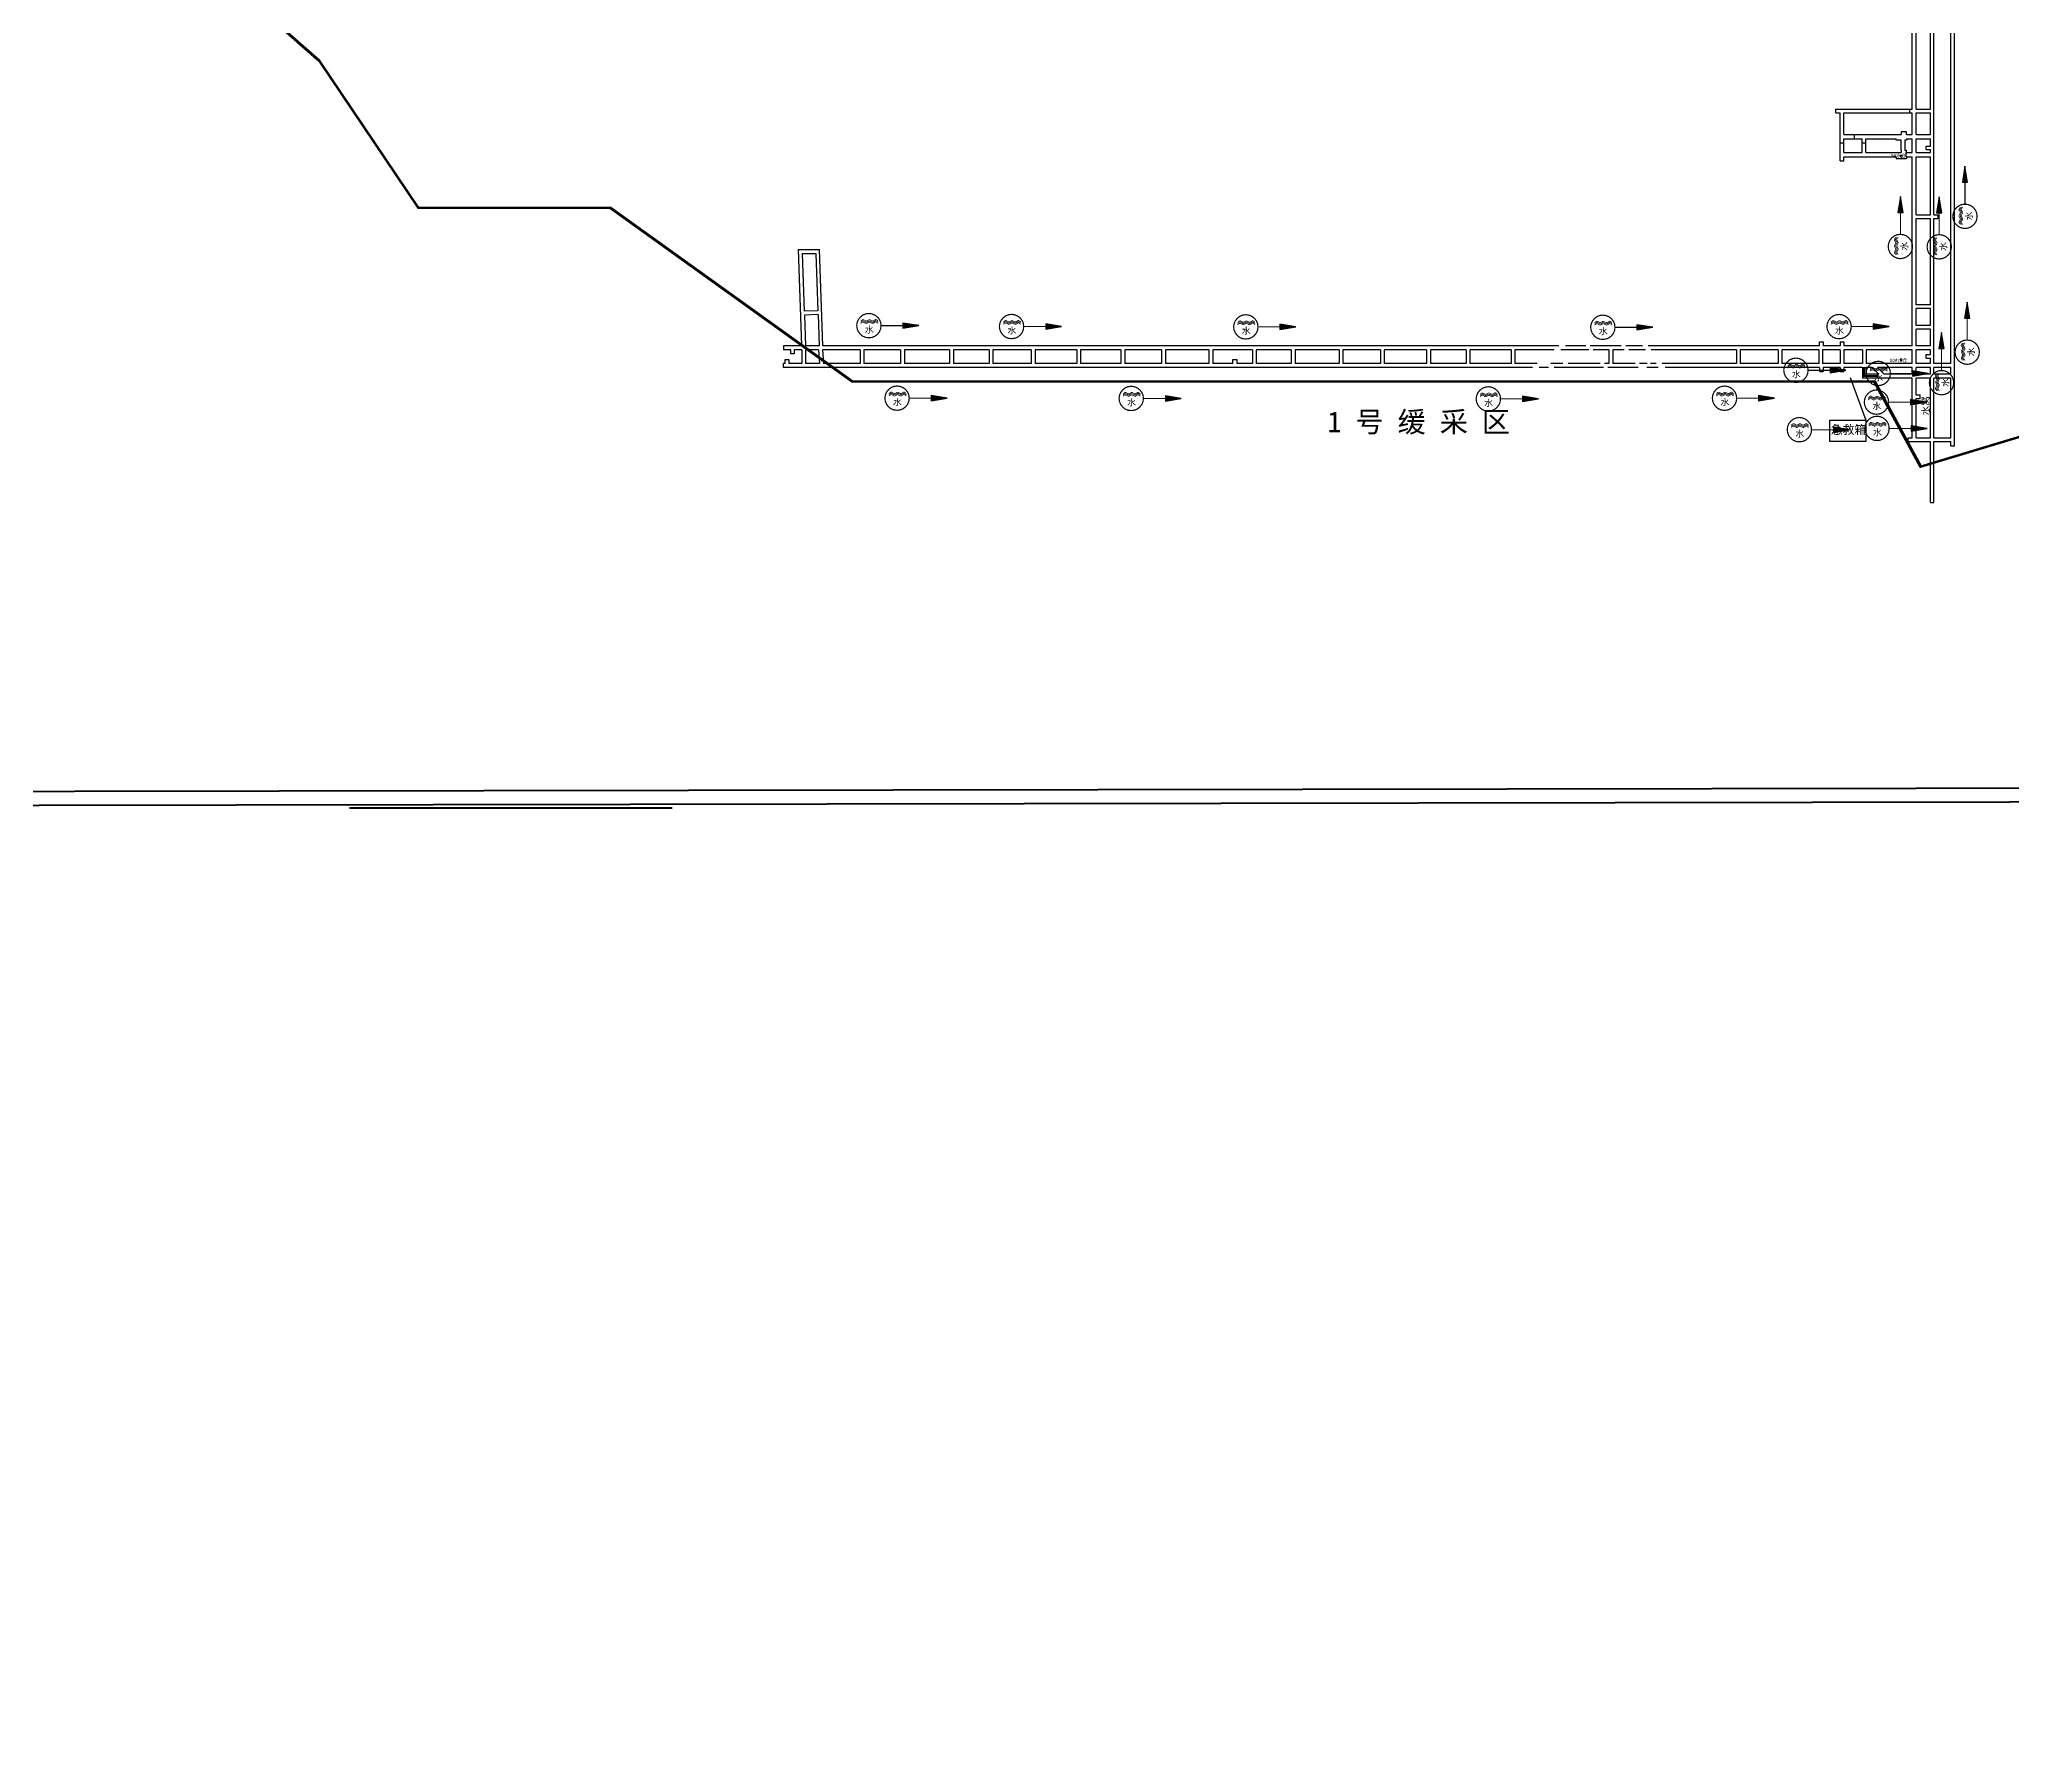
# Model space of a CAD drawing. Header units: millimetres. Extents: x 37468544 to 37497214, y 4323540 to 4346451.
# Drawn here: x 37472449 to 37475321, y 4338007 to 4340499 of the extents above; entities that cross this region are included whole.
import ezdxf

# ---------------------------------------------------------------- set-up
doc = ezdxf.new("R2010")
doc.units = ezdxf.units.MM
for name, color, linetype, lineweight in [('0-52煤可采区范围', 150, 'Continuous', 30), ('0-52煤缓采区范围', 150, 'Continuous', 30), ('0-井田边界', 7, 'Continuous', 9), ('2-52煤巷道', 150, 'Continuous', 30), ('3-水仓', 4, 'Continuous', 30)]:
    doc.layers.add(name, color=color, linetype=linetype, lineweight=lineweight)
doc.layers.add('避灾路线图', color=7, linetype='Continuous')
doc.styles.get("Standard").update_dxf_attribs({"font": 'simhei.ttf'})
doc.linetypes.add('井田边界线', pattern='A,20,-4.5,[1,井田边界线,S=1,R=0,X=0,Y=0],-4.5,20', length=49)

# ---------------------------------------------------------------- blocks, each defined once
blk = doc.blocks.new('333')
at = {"layer": '避灾路线图'}
blk.add_hatch(color=7, dxfattribs=at).paths.add_polyline_path([(29, -1.3), (29, -6.1), (43.5, -3.7)])
at = {"color": 4, "linetype": 'Continuous', "true_color": 0x00ffff}
for points, const_width in [([(9, -3.7), (8.7, -0.8), (7.6, 1.8), (5.8, 4.1), (3.5, 5.9), (0.8, 7), (-2, 7.4), (-4.9, 7), (-7.6, 5.9), (-9.8, 4.1), (-11.6, 1.8), (-12.7, -0.8), (-13.1, -3.7), (-12.7, -6.5), (-11.6, -9.2), (-9.8, -11.5), (-7.6, -13.3), (-4.9, -14.4), (-2, -14.7), (0.8, -14.4), (3.5, -13.3), (5.8, -11.5), (7.6, -9.2), (8.7, -6.5), (9, -3.7)], 1.11), ([(-9.5, 0.5), (-9, 0.9), (-8.7, 1.1), (-8.5, 1.3), (-8.3, 1.4), (-8.2, 1.5), (-8.1, 1.5), (-8, 1.6), (-7.9, 1.6), (-7.9, 1.7), (-7.8, 1.7), (-7.7, 1.7), (-7.7, 1.7), (-7.6, 1.8), (-7.6, 1.8), (-7.5, 1.8), (-7.5, 1.8), (-7.5, 1.8), (-7.4, 1.8), (-7.3, 1.8), (-7.3, 1.8), (-7.2, 1.8), (-7.2, 1.8), (-7.1, 1.8), (-7.1, 1.7), (-7, 1.7), (-6.9, 1.7), (-6.7, 1.6), (-6.5, 1.5), (-6.3, 1.4), (-5.9, 1.2), (-5.5, 1), (-5.3, 0.9), (-5.2, 0.8), (-5.1, 0.7), (-5, 0.7), (-4.9, 0.6), (-4.8, 0.6), (-4.7, 0.6), (-4.7, 0.6), (-4.6, 0.6), (-4.6, 0.5), (-4.4, 0.5), (-4.4, 0.5), (-4.3, 0.5), (-4.3, 0.5), (-4.3, 0.5), (-4.2, 0.5), (-4.2, 0.6), (-4.1, 0.6), (-4, 0.6), (-4, 0.6), (-3.9, 0.7), (-3.7, 0.7), (-3.5, 0.8), (-3.4, 0.9), (-2.7, 1.3), (-2.5, 1.4), (-2.3, 1.5), (-2.2, 1.6), (-2.2, 1.6), (-2.1, 1.6), (-2, 1.7), (-1.9, 1.7), (-1.9, 1.7), (-1.9, 1.7), (-1.8, 1.7), (-1.8, 1.7), (-1.7, 1.7), (-1.7, 1.7), (-1.6, 1.7), (-1.6, 1.7), (-1.5, 1.7), (-1.5, 1.7), (-1.4, 1.7), (-1.4, 1.7), (-1.3, 1.7), (-1.2, 1.7), (-1.1, 1.6), (-1, 1.6), (-0.8, 1.5), (-0.6, 1.4), (-0.4, 1.3), (0, 1.1), (0.4, 0.9), (0.6, 0.8), (0.8, 0.7), (0.9, 0.7), (1, 0.6), (1.1, 0.6), (1.2, 0.6), (1.2, 0.6), (1.3, 0.6), (1.3, 0.5), (1.4, 0.5), (1.4, 0.5), (1.5, 0.5), (1.6, 0.5), (1.6, 0.5), (1.7, 0.5), (1.7, 0.5), (1.7, 0.5), (1.8, 0.6), (1.8, 0.6), (1.9, 0.6), (2, 0.6), (2, 0.7), (2.1, 0.7), (2.3, 0.8), (2.4, 0.9), (2.6, 1), (2.9, 1.2), (3.2, 1.4), (3.4, 1.6), (3.6, 1.6), (3.6, 1.7), (3.7, 1.7), (3.8, 1.8), (3.9, 1.8), (3.9, 1.8), (4, 1.8), (4, 1.8), (4, 1.8), (4.1, 1.9), (4.2, 1.9), (4.3, 1.9), (4.3, 1.9), (4.3, 1.9), (4.4, 1.8), (4.4, 1.8), (4.5, 1.8), (4.5, 1.8), (4.6, 1.8), (4.7, 1.7), (4.7, 1.7), (4.9, 1.6), (5, 1.5), (5.3, 1.4), (5.5, 1.2), (5.8, 0.9), (6.4, 0.5)], 0.664), ([(-9.5, -0.6), (-9, -0.2), (-8.7, 0), (-8.5, 0.2), (-8.3, 0.3), (-8.2, 0.4), (-8.1, 0.4), (-8, 0.5), (-7.9, 0.5), (-7.9, 0.5), (-7.8, 0.6), (-7.7, 0.6), (-7.7, 0.6), (-7.6, 0.7), (-7.6, 0.7), (-7.5, 0.7), (-7.5, 0.7), (-7.5, 0.7), (-7.4, 0.7), (-7.3, 0.7), (-7.3, 0.7), (-7.2, 0.7), (-7.2, 0.7), (-7.1, 0.7), (-7.1, 0.6), (-7, 0.6), (-6.9, 0.6), (-6.7, 0.5), (-6.5, 0.4), (-6.3, 0.3), (-5.9, 0.1), (-5.5, -0.1), (-5.3, -0.3), (-5.2, -0.3), (-5.1, -0.4), (-5, -0.4), (-4.9, -0.5), (-4.8, -0.5), (-4.7, -0.5), (-4.7, -0.5), (-4.6, -0.6), (-4.6, -0.6), (-4.4, -0.6), (-4.4, -0.6), (-4.3, -0.6), (-4.3, -0.6), (-4.3, -0.6), (-4.2, -0.6), (-4.2, -0.6), (-4.1, -0.5), (-4, -0.5), (-4, -0.5), (-3.9, -0.4), (-3.7, -0.4), (-3.5, -0.3), (-3.4, -0.2), (-2.7, 0.2), (-2.5, 0.3), (-2.3, 0.4), (-2.2, 0.4), (-2.2, 0.5), (-2.1, 0.5), (-2, 0.6), (-1.9, 0.6), (-1.9, 0.6), (-1.9, 0.6), (-1.8, 0.6), (-1.8, 0.6), (-1.7, 0.6), (-1.7, 0.6), (-1.6, 0.6), (-1.6, 0.6), (-1.5, 0.6), (-1.5, 0.6), (-1.4, 0.6), (-1.4, 0.6), (-1.3, 0.6), (-1.2, 0.6), (-1.1, 0.5), (-1, 0.5), (-0.8, 0.4), (-0.6, 0.3), (-0.4, 0.2), (0, 0), (0.4, -0.2), (0.6, -0.3), (0.8, -0.4), (0.9, -0.4), (1, -0.5), (1.1, -0.5), (1.2, -0.5), (1.2, -0.5), (1.3, -0.6), (1.3, -0.6), (1.4, -0.6), (1.4, -0.6), (1.5, -0.6), (1.6, -0.6), (1.6, -0.6), (1.7, -0.6), (1.7, -0.6), (1.7, -0.6), (1.8, -0.5), (1.8, -0.5), (1.9, -0.5), (2, -0.5), (2, -0.4), (2.1, -0.4), (2.3, -0.3), (2.4, -0.2), (2.6, -0.1), (2.9, 0.1), (3.2, 0.3), (3.4, 0.4), (3.6, 0.5), (3.6, 0.6), (3.7, 0.6), (3.8, 0.7), (3.9, 0.7), (3.9, 0.7), (4, 0.7), (4, 0.7), (4, 0.7), (4.1, 0.8), (4.2, 0.8), (4.3, 0.8), (4.3, 0.8), (4.3, 0.7), (4.4, 0.7), (4.4, 0.7), (4.5, 0.7), (4.5, 0.7), (4.6, 0.7), (4.7, 0.6), (4.7, 0.6), (4.9, 0.5), (5, 0.4), (5.3, 0.3), (5.5, 0), (5.8, -0.2), (6.4, -0.6)], 0.664), ([(-9.5, -1.7), (-9, -1.3), (-8.7, -1.1), (-8.5, -0.9), (-8.3, -0.8), (-8.2, -0.7), (-8.1, -0.7), (-8, -0.6), (-7.9, -0.6), (-7.9, -0.6), (-7.8, -0.5), (-7.7, -0.5), (-7.7, -0.5), (-7.6, -0.4), (-7.6, -0.4), (-7.5, -0.4), (-7.5, -0.4), (-7.5, -0.4), (-7.4, -0.4), (-7.3, -0.4), (-7.3, -0.4), (-7.2, -0.4), (-7.2, -0.4), (-7.1, -0.4), (-7.1, -0.5), (-7, -0.5), (-6.9, -0.5), (-6.7, -0.6), (-6.5, -0.7), (-6.3, -0.8), (-5.9, -1), (-5.5, -1.3), (-5.3, -1.4), (-5.2, -1.5), (-5.1, -1.5), (-5, -1.5), (-4.9, -1.6), (-4.8, -1.6), (-4.7, -1.6), (-4.7, -1.6), (-4.6, -1.7), (-4.6, -1.7), (-4.4, -1.7), (-4.4, -1.7), (-4.3, -1.7), (-4.3, -1.7), (-4.3, -1.7), (-4.2, -1.7), (-4.2, -1.7), (-4.1, -1.6), (-4, -1.6), (-4, -1.6), (-3.9, -1.6), (-3.7, -1.5), (-3.5, -1.4), (-3.4, -1.3), (-2.7, -0.9), (-2.5, -0.8), (-2.3, -0.7), (-2.2, -0.7), (-2.2, -0.6), (-2.1, -0.6), (-2, -0.6), (-1.9, -0.5), (-1.9, -0.5), (-1.9, -0.5), (-1.8, -0.5), (-1.8, -0.5), (-1.7, -0.5), (-1.7, -0.5), (-1.6, -0.5), (-1.6, -0.5), (-1.5, -0.5), (-1.5, -0.5), (-1.4, -0.5), (-1.4, -0.5), (-1.3, -0.5), (-1.2, -0.5), (-1.1, -0.6), (-1, -0.6), (-0.8, -0.7), (-0.6, -0.8), (-0.4, -0.9), (0, -1.1), (0.4, -1.3), (0.6, -1.4), (0.8, -1.5), (0.9, -1.5), (1, -1.6), (1.1, -1.6), (1.2, -1.6), (1.2, -1.6), (1.3, -1.7), (1.3, -1.7), (1.4, -1.7), (1.4, -1.7), (1.5, -1.7), (1.6, -1.7), (1.6, -1.7), (1.7, -1.7), (1.7, -1.7), (1.7, -1.7), (1.8, -1.7), (1.8, -1.6), (1.9, -1.6), (2, -1.6), (2, -1.5), (2.1, -1.5), (2.3, -1.4), (2.4, -1.3), (2.6, -1.2), (2.9, -1), (3.2, -0.8), (3.4, -0.7), (3.6, -0.6), (3.6, -0.5), (3.7, -0.5), (3.8, -0.4), (3.9, -0.4), (3.9, -0.4), (4, -0.4), (4, -0.4), (4, -0.4), (4.1, -0.3), (4.2, -0.3), (4.3, -0.3), (4.3, -0.4), (4.3, -0.4), (4.4, -0.4), (4.4, -0.4), (4.5, -0.4), (4.5, -0.4), (4.6, -0.4), (4.7, -0.5), (4.7, -0.5), (4.9, -0.6), (5, -0.7), (5.3, -0.9), (5.5, -1.1), (5.8, -1.3), (6.4, -1.7)], 0.664)]:
    blk.add_lwpolyline(points, dxfattribs=dict(at, const_width=const_width))
at = {"layer": '避灾路线图', "color": 7, "linetype": 'Continuous', "const_width": 0.972}
blk.add_lwpolyline([(9, -3.7), (29, -3.7)], dxfattribs=at)
at = {"layer": '避灾路线图', "color": 7, "linetype": 'Continuous'}
blk.add_lwpolyline([(29, -1.3), (29, -6.1), (43.5, -3.7), (29, -1.3)], dxfattribs=at)
at = {"layer": '避灾路线图', "color": 7, "linetype": 'ByBlock', "lineweight": -3, "insert": (-5.8, -4.4), "char_height": 5.838, "width": 19.599, "attachment_point": 1}
blk.add_mtext('{\\fSimSun|b1|i0|c134|p2;\\C4;水}', dxfattribs=at)

msp = doc.modelspace()

# ---------------------------------------------------------------- linework, layer by layer
at = {"layer": '0-52煤可采区范围', "color": 3, "lineweight": 50}
msp.add_lwpolyline([(37472535.3, 4340750.4), (37472856.6, 4340468), (37473000.5, 4340253.9), (37473280.1, 4340253.9), (37473632.3, 4340001), (37475120.4, 4340001), (37475187.6, 4339877.3), (37475796.5, 4340061), (37476372.3, 4340062), (37476373.4, 4339411.6), (37477009.7, 4339412.7), (37477009.5, 4341286.6)], dxfattribs=at)
at = {"layer": '0-52煤缓采区范围', "color": 2, "lineweight": 50, "ltscale": 5, "flags": 128}
msp.add_lwpolyline([(37472534.3, 4340749.9), (37472524, 4340961), (37472056.4, 4341148), (37471482.8, 4341148), (37471482.8, 4340697.4), (37470416.8, 4340697.4), (37470417, 4340839.2), (37469833.8, 4340839.2), (37469833.2, 4339935), (37468576, 4339934.7), (37468564.7, 4338007.3), (37470524.5, 4338013.8), (37470414.3, 4339401), (37476372.4, 4339410.7), (37476371.3, 4340061), (37475796.6, 4340060), (37475187.2, 4339876.1), (37475119.8, 4340000), (37473632, 4340000), (37473279.8, 4340252.9), (37473000, 4340252.9), (37472855.8, 4340467.3), (37472534.3, 4340750.1)], dxfattribs=at)
at = {"layer": '0-井田边界', "linetype": '井田边界线', "lineweight": 50, "ltscale": 10}
msp.add_line((37472900, 4339380), (37473370, 4339380), dxfattribs=at)
at = {"layer": '0-井田边界', "linetype": '井田边界线', "lineweight": 100, "ltscale": 10}
msp.add_lwpolyline([(37468589, 4346089), (37472502.4, 4346128.8), (37476000, 4346110), (37478955, 4345602), (37482200, 4339400), (37470440, 4339380), (37470545, 4338007.3)], dxfattribs=at)
at = {"layer": '2-52煤巷道', "color": 150, "lineweight": 30}
for p, q in [((37475206.6, 4340243.2), (37475206.6, 4340544.4)), ((37475075.4, 4340354), (37475102.2, 4340354)), ((37475090.4, 4340360.2), (37475090.4, 4340354)), ((37475107.6, 4340354), (37475151.8, 4340354)), ((37475166.8, 4340354), (37475174.9, 4340354)), ((37475180.6, 4340354), (37475200.4, 4340354)), ((37475180.6, 4340354), (37475201.4, 4340354)), ((37475195.4, 4340343.5), (37475201.4, 4340343.5)), ((37475195.4, 4340338.3), (37475195.4, 4340343.5)), ((37475195.4, 4340338.3), (37475201.4, 4340338.3)), ((37475201.4, 4340354), (37475201.4, 4340354)), ((37475180.6, 4340243.4), (37475201.4, 4340243.4)), ((37475180.6, 4340238.2), (37475201.4, 4340238.2)), ((37475206.6, 4340243.2), (37475212.6, 4340243.2)), ((37475206.6, 4340238), (37475212.6, 4340238)), ((37475212.6, 4340238), (37475212.6, 4340243.2)), ((37473553.4, 4340192.8), (37473584.5, 4340192.8)), ((37473559.2, 4340187.1), (37473579.1, 4340187.1)), ((37475195.4, 4340040), (37475201.4, 4340040)), ((37475195.4, 4340034.8), (37475195.4, 4340040)), ((37475195.4, 4340034.8), (37475201.4, 4340034.8)), ((37475180.6, 4339981.3), (37475186.6, 4339981.3)), ((37475180.6, 4339976.1), (37475186.6, 4339976.1)), ((37475186.6, 4339976.1), (37475186.6, 4339981.3)), ((37475168.9, 4339913.3), (37475201.4, 4339913.3)), ((37475180.6, 4339918.5), (37475201.4, 4339918.5)), ((37475206.6, 4339918.5), (37475231.4, 4339918.5)), ((37475206.6, 4339913.3), (37475231.4, 4339913.3)), ((37475231.4, 4339906.9), (37475236.6, 4339906.9)), ((37475201.4, 4339824.5), (37475206.6, 4339824.5))]:
    msp.add_line(p, q, dxfattribs=at)
for points in [[(37475236.6, 4339906.9), (37475236.6, 4342821)], [(37475174.9, 4340397.1), (37475174.9, 4340544.4)], [(37475201.4, 4340397.1), (37475201.4, 4340544.4)], [(37475231.4, 4340026.8), (37475231.4, 4340544.4)], [(37475180.6, 4340397.1), (37475180.6, 4340534.9)], [(37475064, 4340397.1), (37475174.9, 4340397.1)], [(37475064, 4340391.7), (37475064, 4340397.1)], [(37475064, 4340391.7), (37475070, 4340391.7)], [(37475070, 4340321.8), (37475070, 4340391.7)], [(37475075.4, 4340391.7), (37475174.9, 4340391.7)], [(37475075.4, 4340360.2), (37475075.4, 4340391.7)], [(37475170.9, 4340397.1), (37475170.9, 4340391.7)], [(37475174.9, 4340360.2), (37475174.9, 4340391.7)], [(37475180.6, 4340397.1), (37475201.4, 4340397.1)], [(37475180.6, 4340360.2), (37475180.6, 4340391.7)], [(37475180.6, 4340391.7), (37475201.4, 4340391.7)], [(37475201.4, 4340360.2), (37475201.4, 4340391.7)], [(37475166.8, 4340360.2), (37475166.8, 4340364.2), (37475166.8, 4340364.2), (37475158.8, 4340364.2), (37475158.8, 4340360.2)], [(37475070, 4340348), (37475075.4, 4340348)], [(37475075.4, 4340360.2), (37475158.8, 4340360.2)], [(37475075.4, 4340334), (37475075.4, 4340354)], [(37475102.2, 4340334), (37475102.2, 4340354)], [(37475102.2, 4340348), (37475107.6, 4340348)], [(37475107.6, 4340334), (37475107.6, 4340354)], [(37475158.8, 4340352), (37475151.8, 4340352), (37475151.8, 4340354)], [(37475158.8, 4340337.3), (37475158.8, 4340352)], [(37475158.8, 4340337.3), (37475158.8, 4340334)], [(37475166.8, 4340354), (37475166.8, 4340352), (37475164.2, 4340352)], [(37475164.2, 4340352), (37475164.2, 4340337.3)], [(37475164.2, 4340337.3), (37475166.8, 4340337.3)], [(37475166.8, 4340360.2), (37475174.9, 4340360.2)], [(37475166.8, 4340334), (37475166.8, 4340337.3)], [(37475174.9, 4340334), (37475174.9, 4340354)], [(37475180.6, 4340360.2), (37475200.4, 4340360.2)], [(37475180.6, 4340360.2), (37475201.4, 4340360.2)], [(37475180.6, 4340334), (37475180.6, 4340354)], [(37475201.4, 4340343.5), (37475201.4, 4340354)], [(37475201.4, 4340334), (37475201.4, 4340338.3)], [(37475070, 4340321.8), (37475075.4, 4340321.8)], [(37475075.4, 4340334), (37475102.2, 4340334)], [(37475075.4, 4340321.8), (37475075.4, 4340327.8)], [(37475075.4, 4340327.8), (37475151.8, 4340327.8)], [(37475107.6, 4340334), (37475158.8, 4340334)], [(37475166.8, 4340327.8), (37475166.8, 4340325.1), (37475151.8, 4340325.1)], [(37475151.8, 4340327.8), (37475151.8, 4340325.1)], [(37475165.9, 4340334), (37475165.9, 4340327.8)], [(37475166.8, 4340334), (37475174.9, 4340334)], [(37475166.8, 4340327.8), (37475174.9, 4340327.8)], [(37475174.9, 4340052.4), (37475174.9, 4340327.8)], [(37475180.6, 4340334), (37475201.4, 4340334)], [(37475180.6, 4340243.4), (37475180.6, 4340327.8)], [(37475180.6, 4340327.8), (37475201.4, 4340327.8)], [(37475201.4, 4340243.4), (37475201.4, 4340327.8)], [(37475180.6, 4340112.4), (37475180.6, 4340238.2)], [(37475201.4, 4340112.4), (37475201.4, 4340238.2)], [(37475206.6, 4340026.8), (37475206.6, 4340238)], [(37473553.4, 4340192.8), (37473558.3, 4340052.4)], [(37474660.6, 4340052.4), (37473589.4, 4340052.4), (37473584.5, 4340192.8)], [(37473559.2, 4340187.1), (37473562.1, 4340102.9)], [(37473579.1, 4340187.1), (37473582, 4340103.6)], [(37475201.4, 4340112.4), (37475180.6, 4340112.4)], [(37475180.6, 4340082.4), (37475180.6, 4340106.8)], [(37475201.4, 4340106.8), (37475180.6, 4340106.8)], [(37475201.4, 4340082.4), (37475201.4, 4340106.8)], [(37473582, 4340103.6), (37473562.1, 4340102.9)], [(37473582.2, 4340098), (37473562.3, 4340097.3)], [(37473562.3, 4340097.3), (37473563.9, 4340052.4)], [(37473582.2, 4340098), (37473583.8, 4340052.4)], [(37475201.4, 4340082.4), (37475180.6, 4340082.4)], [(37475180.6, 4340052.4), (37475180.6, 4340076.8)], [(37475201.4, 4340076.8), (37475180.6, 4340076.8)], [(37475201.4, 4340052.4), (37475201.4, 4340076.8)], [(37473558.3, 4340052.4), (37473531.9, 4340052.4)], [(37473531.9, 4340052.4), (37473531.9, 4340046.8)], [(37473583.8, 4340052.4), (37473563.9, 4340052.4)], [(37474699.7, 4340052.4), (37474670.3, 4340052.4)], [(37474751.5, 4340052.4), (37474706, 4340052.4)], [(37474782.2, 4340052.4), (37474758, 4340052.4)], [(37475040.2, 4340052.4), (37474790.8, 4340052.4)], [(37475040.2, 4340052.4), (37475040.2, 4340058.4), (37475045.4, 4340058.4), (37475045.4, 4340052.4)], [(37475070.2, 4340052.4), (37475045.4, 4340052.4)], [(37475070.2, 4340058.4), (37475070.2, 4340052.4)], [(37475070.2, 4340058.4), (37475075.4, 4340058.4)], [(37475075.4, 4340058.4), (37475075.4, 4340052.4)], [(37475174.9, 4340052.4), (37475075.4, 4340052.4)], [(37475176.5, 4340052.4), (37475176.5, 4340052.4)], [(37475201.4, 4340052.4), (37475180.6, 4340052.4)], [(37473542.5, 4340046.8), (37473531.9, 4340046.8)], [(37473534.6, 4340026.8), (37473532.1, 4340026.8)], [(37473532.1, 4340021.2), (37473532.1, 4340026.8)], [(37474622.1, 4340021.2), (37473532.1, 4340021.2)], [(37473534.6, 4340026.8), (37473534.6, 4340026.8), (37473534.6, 4340032.8)], [(37473534.6, 4340032.8), (37473539.6, 4340032.8), (37473539.6, 4340026.8)], [(37473558.5, 4340026.8), (37473539.6, 4340026.8)], [(37473547.5, 4340040.8), (37473542.5, 4340040.8), (37473542.5, 4340046.8)], [(37473558.5, 4340046.8), (37473547.5, 4340046.8)], [(37473547.5, 4340046.8), (37473547.5, 4340046.8), (37473547.5, 4340040.8)], [(37473558.5, 4340046.8), (37473558.5, 4340026.8)], [(37473582.9, 4340046.8), (37473564.1, 4340046.8)], [(37473564.1, 4340046.8), (37473564.1, 4340026.8)], [(37473584.5, 4340026.8), (37473564.1, 4340026.8)], [(37473582.9, 4340046.8), (37473584.5, 4340026.8)], [(37473643.4, 4340046.8), (37473588.6, 4340046.8)], [(37473588.6, 4340046.8), (37473590.1, 4340026.8)], [(37473643.4, 4340026.8), (37473590.1, 4340026.8)], [(37473643.4, 4340046.8), (37473643.4, 4340026.8)], [(37473702.4, 4340046.8), (37473649, 4340046.8)], [(37473649, 4340046.8), (37473649, 4340026.8)], [(37473702.4, 4340026.8), (37473649, 4340026.8)], [(37473702.4, 4340046.7), (37473702.4, 4340026.7)], [(37473773.8, 4340046.8), (37473708, 4340046.8)], [(37473708, 4340046.7), (37473708, 4340026.7)], [(37473773.8, 4340026.8), (37473708, 4340026.8)], [(37473773.8, 4340046.8), (37473773.8, 4340026.8)], [(37473831.2, 4340046.8), (37473779.4, 4340046.8)], [(37473779.4, 4340046.8), (37473779.4, 4340026.8)], [(37473831.2, 4340026.8), (37473779.4, 4340026.8)], [(37473831.2, 4340046.8), (37473831.2, 4340026.7)], [(37473892.7, 4340046.8), (37473836.8, 4340046.8)], [(37473836.8, 4340046.8), (37473836.8, 4340026.7)], [(37473892.7, 4340026.8), (37473836.8, 4340026.8)], [(37473892.7, 4340046.8), (37473892.7, 4340026.8)], [(37473958.8, 4340046.8), (37473898.3, 4340046.8)], [(37473898.3, 4340046.8), (37473898.3, 4340026.8)], [(37473958.8, 4340026.8), (37473898.3, 4340026.8)], [(37473958.8, 4340046.8), (37473958.8, 4340026.8)], [(37474023.1, 4340046.8), (37473964.4, 4340046.8)], [(37473964.4, 4340046.8), (37473964.4, 4340026.8)], [(37474023.1, 4340026.8), (37473964.4, 4340026.8)], [(37474023.1, 4340046.8), (37474023.1, 4340026.8)], [(37474082.3, 4340046.8), (37474028.7, 4340046.8)], [(37474028.7, 4340046.8), (37474028.7, 4340026.8)], [(37474082.3, 4340026.8), (37474028.7, 4340026.8)], [(37474082.3, 4340046.8), (37474082.3, 4340026.8)], [(37474151.1, 4340046.8), (37474087.9, 4340046.8)], [(37474087.9, 4340046.8), (37474087.9, 4340026.8)], [(37474151.1, 4340026.8), (37474087.9, 4340026.8)], [(37474151.1, 4340046.8), (37474151.1, 4340026.8)], [(37474214.6, 4340046.8), (37474156.7, 4340046.8)], [(37474156.7, 4340046.8), (37474156.7, 4340026.8)], [(37474186.2, 4340026.8), (37474156.7, 4340026.8)], [(37474186.2, 4340026.8), (37474186.2, 4340032.8), (37474191.7, 4340032.8), (37474191.7, 4340026.8)], [(37474214.6, 4340026.8), (37474191.7, 4340026.8)], [(37474214.6, 4340046.8), (37474214.6, 4340026.8)], [(37474271.2, 4340046.8), (37474220.2, 4340046.8)], [(37474220.2, 4340046.8), (37474220.2, 4340026.8)], [(37474271.2, 4340026.8), (37474220.2, 4340026.8)], [(37474271.2, 4340046.8), (37474271.2, 4340026.8)], [(37474340.8, 4340046.8), (37474276.8, 4340046.8)], [(37474276.8, 4340046.8), (37474276.8, 4340026.8)], [(37474340.8, 4340026.8), (37474276.8, 4340026.8)], [(37474340.8, 4340046.8), (37474340.8, 4340026.8)], [(37474400.8, 4340046.8), (37474346.4, 4340046.8)], [(37474346.4, 4340046.8), (37474346.4, 4340026.8)], [(37474400.8, 4340026.8), (37474346.4, 4340026.8)], [(37474400.8, 4340046.8), (37474400.8, 4340026.8)], [(37474406.4, 4340046.8), (37474406.4, 4340026.8)], [(37474468, 4340046.8), (37474406.4, 4340046.8)], [(37474468, 4340026.8), (37474406.4, 4340026.8)], [(37474468, 4340046.8), (37474468, 4340026.8)], [(37474525.5, 4340046.8), (37474473.6, 4340046.8)], [(37474473.6, 4340046.8), (37474473.6, 4340026.8)], [(37474525.5, 4340026.8), (37474473.6, 4340026.8)], [(37474525.5, 4340046.8), (37474525.5, 4340026.8)], [(37474591.1, 4340046.8), (37474531.1, 4340046.8)], [(37474531.1, 4340046.8), (37474531.1, 4340026.8)], [(37474591.1, 4340026.8), (37474531.1, 4340026.8)], [(37474591.1, 4340046.8), (37474591.1, 4340026.8)], [(37474653.7, 4340046.8), (37474596.7, 4340046.8)], [(37474596.7, 4340046.8), (37474596.7, 4340026.8)], [(37474629, 4340026.8), (37474596.7, 4340026.8)], [(37474645.7, 4340021.2), (37474631.8, 4340021.2)], [(37474666.3, 4340026.8), (37474649.1, 4340026.8)], [(37474725.5, 4340021.2), (37474653.8, 4340021.2)], [(37474704.4, 4340046.8), (37474663.3, 4340046.8)], [(37474720.9, 4340026.8), (37474674.1, 4340026.8)], [(37474716, 4340046.8), (37474710.6, 4340046.8)], [(37474733.6, 4340046.8), (37474716, 4340046.8)], [(37474733.6, 4340026.8), (37474727.1, 4340026.8)], [(37474776.1, 4340021.2), (37474731.7, 4340021.2)], [(37474733.6, 4340046.8), (37474733.6, 4340026.8)], [(37474755.9, 4340046.8), (37474739.2, 4340046.8)], [(37474739.2, 4340046.8), (37474739.2, 4340026.8)], [(37474771.7, 4340026.8), (37474739.2, 4340026.8)], [(37474786.6, 4340046.8), (37474762.4, 4340046.8)], [(37474789.3, 4340026.8), (37474778.2, 4340026.8)], [(37474805.1, 4340021.2), (37474788.6, 4340021.2)], [(37474802.3, 4340026.8), (37474793.8, 4340026.8)], [(37474919.1, 4340046.8), (37474795.2, 4340046.8)], [(37474919.1, 4340026.8), (37474810.8, 4340026.8)], [(37475040.2, 4340021.2), (37474815.5, 4340021.2)], [(37474919.1, 4340046.8), (37474919.1, 4340026.8)], [(37474979.7, 4340046.8), (37474924.7, 4340046.8)], [(37474924.7, 4340046.8), (37474924.7, 4340026.8)], [(37474979.7, 4340026.8), (37474924.7, 4340026.8)], [(37474979.7, 4340046.8), (37474979.7, 4340026.8)], [(37475039, 4340046.8), (37474985.3, 4340046.8)], [(37474985.3, 4340046.8), (37474985.3, 4340026.8)], [(37475039, 4340026.8), (37474985.3, 4340026.8)], [(37475039, 4340046.8), (37475039, 4340026.8)], [(37475040.2, 4340021.2), (37475040.2, 4340015.2)], [(37475070.2, 4340046.8), (37475044.6, 4340046.8)], [(37475044.6, 4340046.8), (37475044.6, 4340026.8)], [(37475070.2, 4340026.8), (37475044.6, 4340026.8)], [(37475070.2, 4340021.2), (37475045.4, 4340021.2)], [(37475045.4, 4340021.2), (37475045.4, 4340015.2)], [(37475070.2, 4340046.8), (37475070.2, 4340026.8)], [(37475070.2, 4340021.2), (37475070.2, 4340015.2)], [(37475102.8, 4340046.8), (37475075.4, 4340046.8)], [(37475075.4, 4340046.8), (37475075.4, 4340026.8)], [(37475102.8, 4340026.8), (37475075.4, 4340026.8)], [(37475102.8, 4340021.2), (37475075.4, 4340021.2)], [(37475075.4, 4340021.2), (37475075.4, 4340015.2)], [(37475102.8, 4340046.8), (37475102.8, 4340026.8)], [(37475102.8, 4340021.2), (37475102.8, 4340005.7)], [(37475102.8, 4340021.2), (37475108, 4340021.2)], [(37475174.9, 4340046.8), (37475108, 4340046.8)], [(37475108, 4340046.8), (37475108, 4340026.8)], [(37475174.9, 4340026.8), (37475108, 4340026.8)], [(37475116.6, 4340021.2), (37475108, 4340021.2)], [(37475108, 4340021.2), (37475108, 4340011.3)], [(37475126.5, 4340011.3), (37475116.6, 4340021.2)], [(37475174.9, 4340021.2), (37475124.5, 4340021.2)], [(37475134.4, 4340011.3), (37475124.5, 4340021.2)], [(37475174.9, 4340026.8), (37475174.9, 4340046.8)], [(37475174.9, 4340011.3), (37475174.9, 4340021.2)], [(37475178.6, 4340046.8), (37475178.6, 4340046.8)], [(37475180.6, 4340026.8), (37475180.6, 4340046.8)], [(37475201.4, 4340046.8), (37475180.6, 4340046.8)], [(37475201.4, 4340026.8), (37475180.6, 4340026.8)], [(37475180.6, 4340011.3), (37475180.6, 4340021.2)], [(37475201.4, 4340021.2), (37475180.6, 4340021.2)], [(37475201.4, 4340040), (37475201.4, 4340046.8)], [(37475201.4, 4340026.8), (37475201.4, 4340034.8)], [(37475201.4, 4340011.3), (37475201.4, 4340021.2)], [(37475231.4, 4340026.8), (37475206.6, 4340026.8)], [(37475206.6, 4340011.3), (37475206.6, 4340021.2)], [(37475231.4, 4340021.2), (37475206.6, 4340021.2)], [(37475231.4, 4340011.3), (37475231.4, 4340021.2)], [(37475040.2, 4340015.2), (37475040.2, 4340015.2), (37475045.4, 4340015.2)], [(37475070.2, 4340015.2), (37475075.4, 4340015.2)], [(37475174.9, 4340005.7), (37475102.8, 4340005.7)], [(37475126.5, 4340011.3), (37475108, 4340011.3)], [(37475124.1, 4340011.3), (37475124.1, 4340005.7)], [(37475174.9, 4340011.3), (37475134.4, 4340011.3)], [(37475174.9, 4339918.5), (37475174.9, 4340005.7)], [(37475201.4, 4340011.3), (37475180.6, 4340011.3)], [(37475180.6, 4339981.3), (37475180.6, 4340005.7)], [(37475201.4, 4340005.7), (37475180.6, 4340005.7)], [(37475201.4, 4339960.4), (37475201.4, 4340005.7)], [(37475231.4, 4340011.3), (37475206.6, 4340011.3)], [(37475206.6, 4339918.5), (37475206.6, 4340005.7)], [(37475231.4, 4340005.7), (37475206.6, 4340005.7)], [(37475231.4, 4339918.5), (37475231.4, 4340005.7)], [(37475180.6, 4339918.5), (37475180.6, 4339976.1)], [(37475201.4, 4339918.5), (37475201.4, 4339958.4)], [(37475168.9, 4339913.3), (37475168.9, 4339918.5)], [(37475168.9, 4339918.5), (37475174.9, 4339918.5)], [(37475201.4, 4339824.5), (37475201.4, 4339913.3)], [(37475206.6, 4339824.5), (37475206.6, 4339913.3)], [(37475231.4, 4339906.9), (37475231.4, 4339913.3)]]:
    msp.add_lwpolyline(points, dxfattribs=at)
at = {"layer": '3-水仓', "color": 110, "lineweight": 30}
for p, q in [((37475158.4, 4340327.9), (37475158.4, 4340330.4)), ((37475158.4, 4340330.4), (37475160.2, 4340330.4)), ((37475158.4, 4340327.9), (37475160.2, 4340327.9)), ((37475158.4, 4340031.4), (37475158.4, 4340033.9)), ((37475158.4, 4340033.9), (37475160.2, 4340033.9)), ((37475158.4, 4340031.4), (37475160.2, 4340031.4))]:
    msp.add_line(p, q, dxfattribs=at)
at = {"layer": '3-水仓', "color": 4, "const_width": 3}
for points in [[(37475105.5, 4340021.2), (37475105.5, 4340008.9)], [(37475102.8, 4340008.5), (37475123.9, 4340008.5)]]:
    msp.add_lwpolyline(points, dxfattribs=at)
at = {"layer": '3-水仓', "color": 30, "lineweight": 30}
for points in [[(37475200, 4339960.4), (37475201.4, 4339960.4)], [(37475200, 4339958.4), (37475200, 4339960.4)], [(37475200, 4339958.4), (37475201.4, 4339958.4)]]:
    msp.add_lwpolyline(points, dxfattribs=at)
at = {"layer": '避灾路线图', "color": 110}
msp.add_line((37475084.7, 4340006.5), (37475107.3, 4339944.6), dxfattribs=at)
msp.add_lwpolyline([(37475054.9, 4339944.6), (37475107.3, 4339944.6), (37475107.3, 4339913.5), (37475054.9, 4339913.5)], close=True, dxfattribs=at)

# ---------------------------------------------------------------- block references
at = {"layer": '避灾路线图', "color": 1, "linetype": 'ByBlock', "lineweight": 15, "ltscale": 20, "xscale": 1.6, "yscale": 1.6, "zscale": 1.6, "rotation": 90}
for p in [(37475245.9, 4340244.4), (37475151.9, 4340200.5), (37475208.5, 4340200), (37475249.2, 4340046.6), (37475211.8, 4340002.2)]:
    msp.add_blockref('333', p, dxfattribs=at)
at = {"layer": '避灾路线图', "color": 1, "linetype": 'ByBlock', "lineweight": 15, "ltscale": 20, "xscale": 1.6, "yscale": 1.6, "zscale": 1.6}
for p in [(37473659.5, 4340087.9), (37473867.2, 4340086.6), (37474208.2, 4340086.1), (37474727.9, 4340085.5), (37475071.8, 4340086.5), (37475009, 4340022.9), (37475128.8, 4340018.3), (37473700.5, 4339982.3), (37474041.4, 4339981.9), (37474561.2, 4339981.2), (37474905, 4339982.2), (37475126.2, 4339976.5), (37475014, 4339936.4), (37475127, 4339938.3)]:
    msp.add_blockref('333', p, dxfattribs=at)

# ---------------------------------------------------------------- texts
at = {"layer": '0-52煤缓采区范围', "color": 2, "lineweight": 50, "ltscale": 5}
msp.add_text('1 号 缓 采 区', height=30, dxfattribs=at).set_placement((37474323.8, 4339926.9))
at = {"layer": '3-水仓', "lineweight": -3}
for s, p in [('9#水仓', (37475144, 4340326.9)), ('10#水仓', (37475142.1, 4340029))]:
    msp.add_text(s, height=5, dxfattribs=at).set_placement(p)
at = {"layer": '3-水仓', "color": 4, "lineweight": -3}
msp.add_text('水窝', height=10, rotation=90, dxfattribs=at).set_placement((37475199.4, 4339951.3))
at = {"layer": '避灾路线图', "color": 110, "insert": (37475056.6, 4339936.7), "char_height": 12.541, "width": 53.433, "attachment_point": 1}
msp.add_mtext('{\\fSimSun|b0|i0|c134|p2;急救箱}', dxfattribs=at)

doc.saveas('drawing.dxf')
